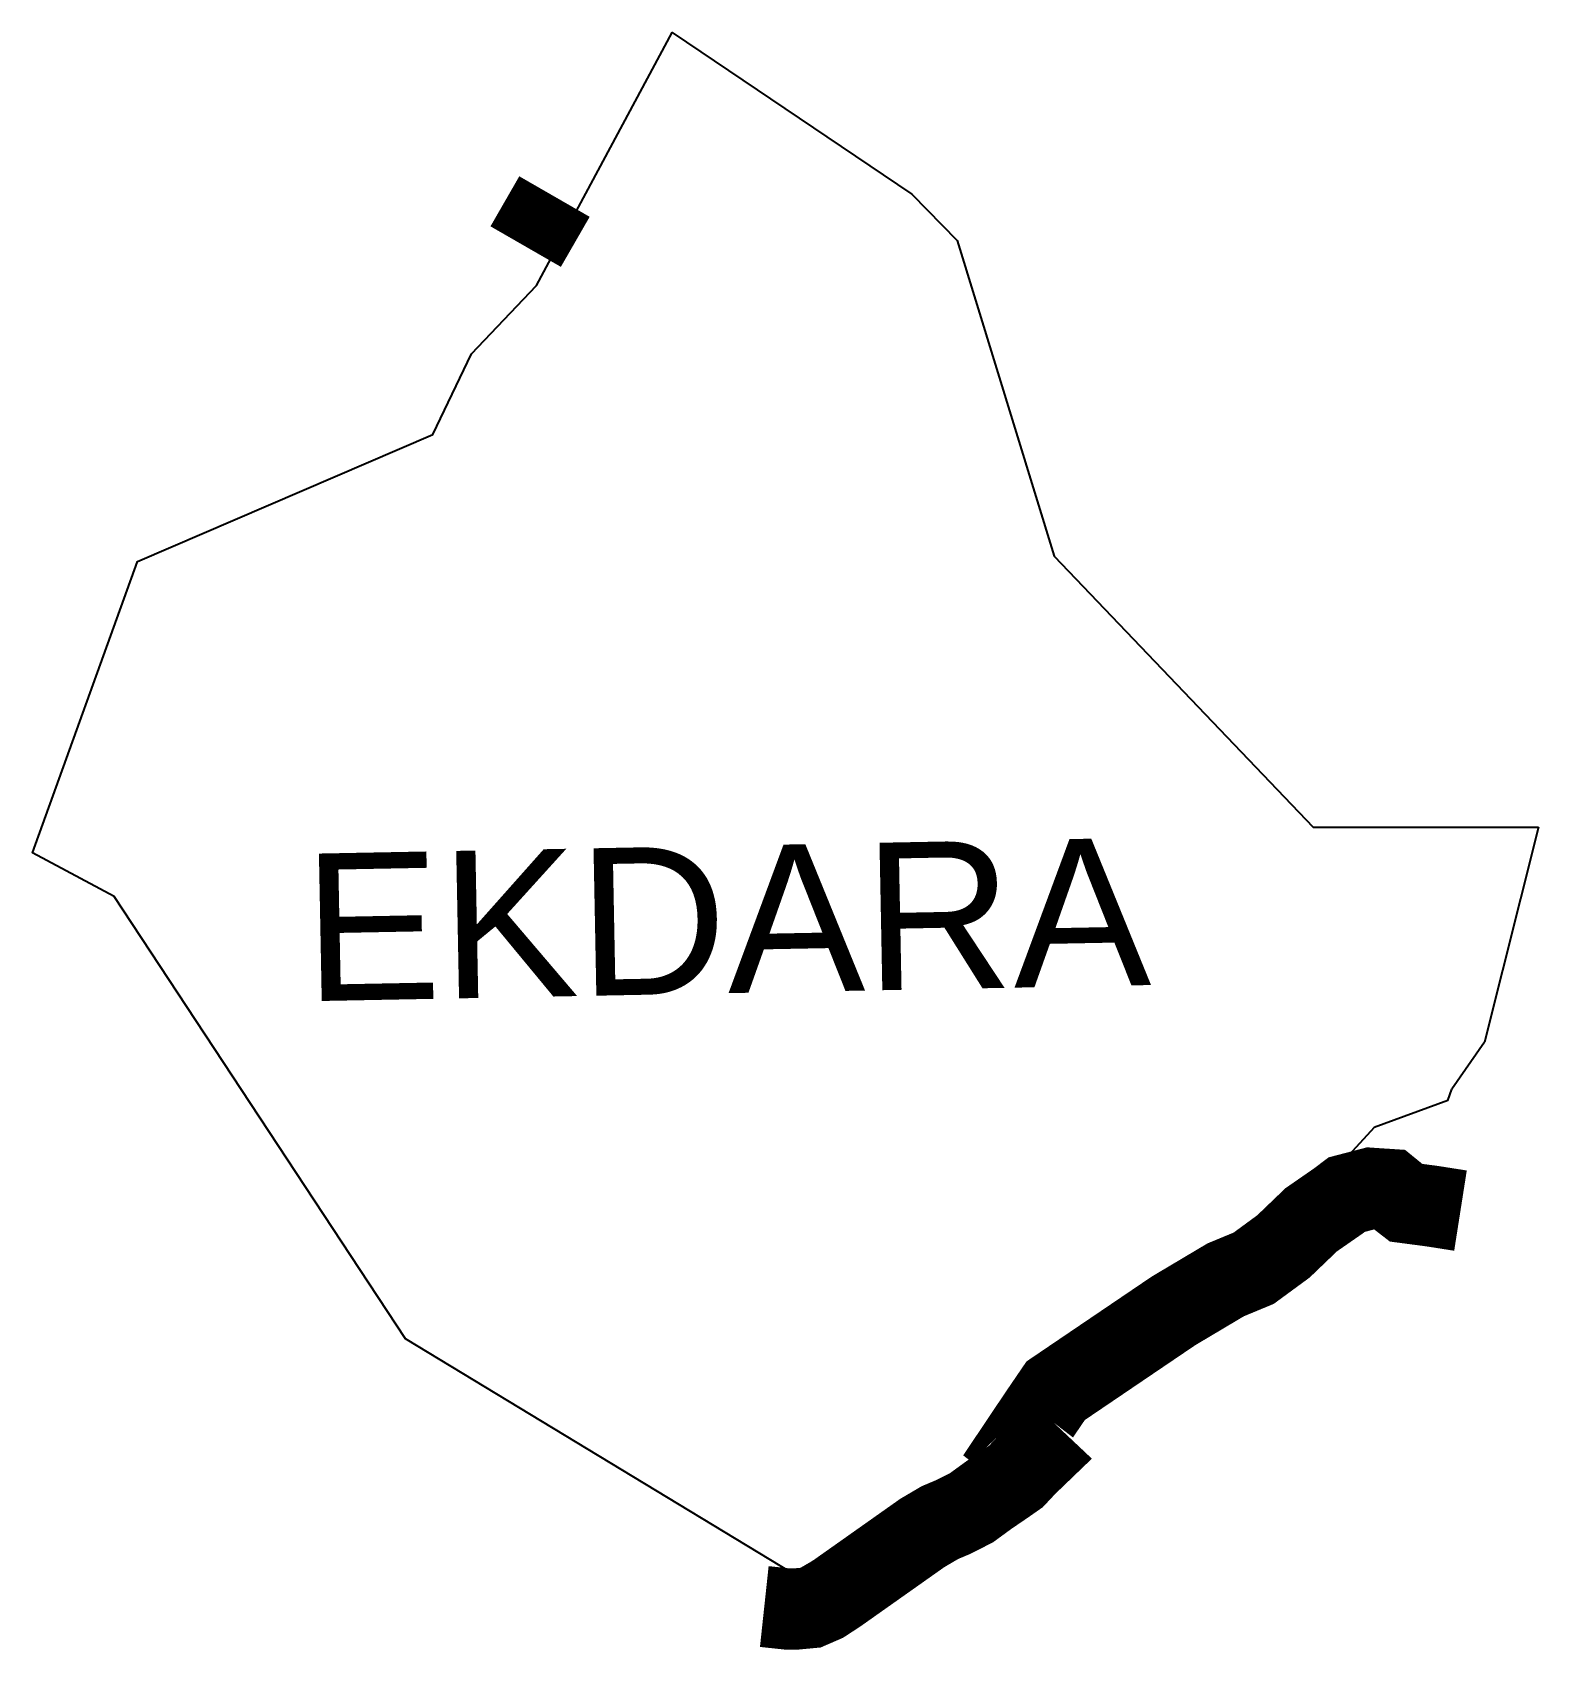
# Model space of a CAD drawing. Header units: metres. Extents: x 283965 to 284892, y 2025858 to 2026853.
import ezdxf

# ---------------------------------------------------------------- set-up
doc = ezdxf.new("R2010")
doc.units = ezdxf.units.M
for name, color, linetype in [('ARTIFICIALLY PROTECTED', 10, 'Continuous'), ('village', 3, 'Continuous'), ('VILLAGE NAME', 250, 'Continuous')]:
    doc.layers.add(name, color=color, linetype=linetype)
doc.styles.get("Standard").update_dxf_attribs({"font": 'simplex.shx'})

msp = doc.modelspace()

# ---------------------------------------------------------------- linework, layer by layer
at = {"color": 3, "flags": 128}
for points in [[(284753.53, 2026363.58), (284892.31, 2026363.68)], [(284836.39, 2026195.52), (284838.92, 2026202.43)]]:
    msp.add_lwpolyline(points, dxfattribs=at)
at = {"layer": 'ARTIFICIALLY PROTECTED', "const_width": 50, "flags": 128}
for points in [[(284286.41, 2026751.77), (284268.68, 2026720.97)], [(284415.58, 2025884.05), (284429.63, 2025882.54), (284434.99, 2025882.52), (284443.99, 2025883.36), (284452.13, 2025886.89), (284460.5, 2025892.34), (284512.88, 2025929.34), (284523.78, 2025935.74), (284531.1, 2025938.81), (284543.12, 2025944.83), (284553.68, 2025952.54), (284563.87, 2025959.47), (284570.59, 2025964.18), (284576.84, 2025970.87), (284581, 2025974.87), (284577.35, 2025978.31), (284571.81, 2025982.58), (284584.46, 2026001.45), (284594.97, 2026016.87), (284667.54, 2026066.02), (284699.65, 2026085.11), (284716.85, 2026092.23), (284735.18, 2026105.67), (284752.27, 2026122.06), (284768.8, 2026133.51), (284774.11, 2026137.54), (284789.03, 2026141.43), (284790.49, 2026141.33), (284800.47, 2026140.67), (284805.62, 2026136.47), (284810.66, 2026132.56), (284826.47, 2026130.48), (284844.19, 2026127.7)]]:
    msp.add_lwpolyline(points, dxfattribs=at)
at = {"layer": 'village', "color": 3}
for points in [[(284836.39, 2026195.52, 0), (284791.02, 2026178.9, 0), (284757.33, 2026142.14, 0), (284581.89, 2026011.8, 0), (284577.08, 2025987.66, 0), (284433.24, 2025904.39, 0), (284194.75, 2026048.88, 0), (284015.4, 2026320.92, 0), (283964.96, 2026347.81, 0), (284029.62, 2026527.14, 0), (284211.48, 2026605.24, 0), (284235.26, 2026654.97, 0), (284275.29, 2026696.96, 0), (284358.83, 2026852.83, 0), (284506.43, 2026753.17, 0), (284534.35, 2026724.67, 0), (284593.95, 2026530.52, 0), (284753.53, 2026363.58, 0)], [(284892.31, 2026363.68, 0), (284859.06, 2026231.34, 0), (284838.92, 2026202.43, 0)], [(284888, 2026363.68, 0), (284892.31, 2026363.68, 0)]]:
    msp.add_polyline3d(points, dxfattribs=at)

# ---------------------------------------------------------------- texts
at = {"layer": 'VILLAGE NAME', "insert": (284130.99, 2026347.24), "char_height": 90.748, "attachment_point": 1, "rotation": 1.10283}
msp.add_mtext_dynamic_manual_height_columns('{\\fArial|b0|i0|c0|p34;EKDARA}', width=726.9295, gutter_width=543.74, heights=[0], dxfattribs=at)

doc.saveas('drawing.dxf')
